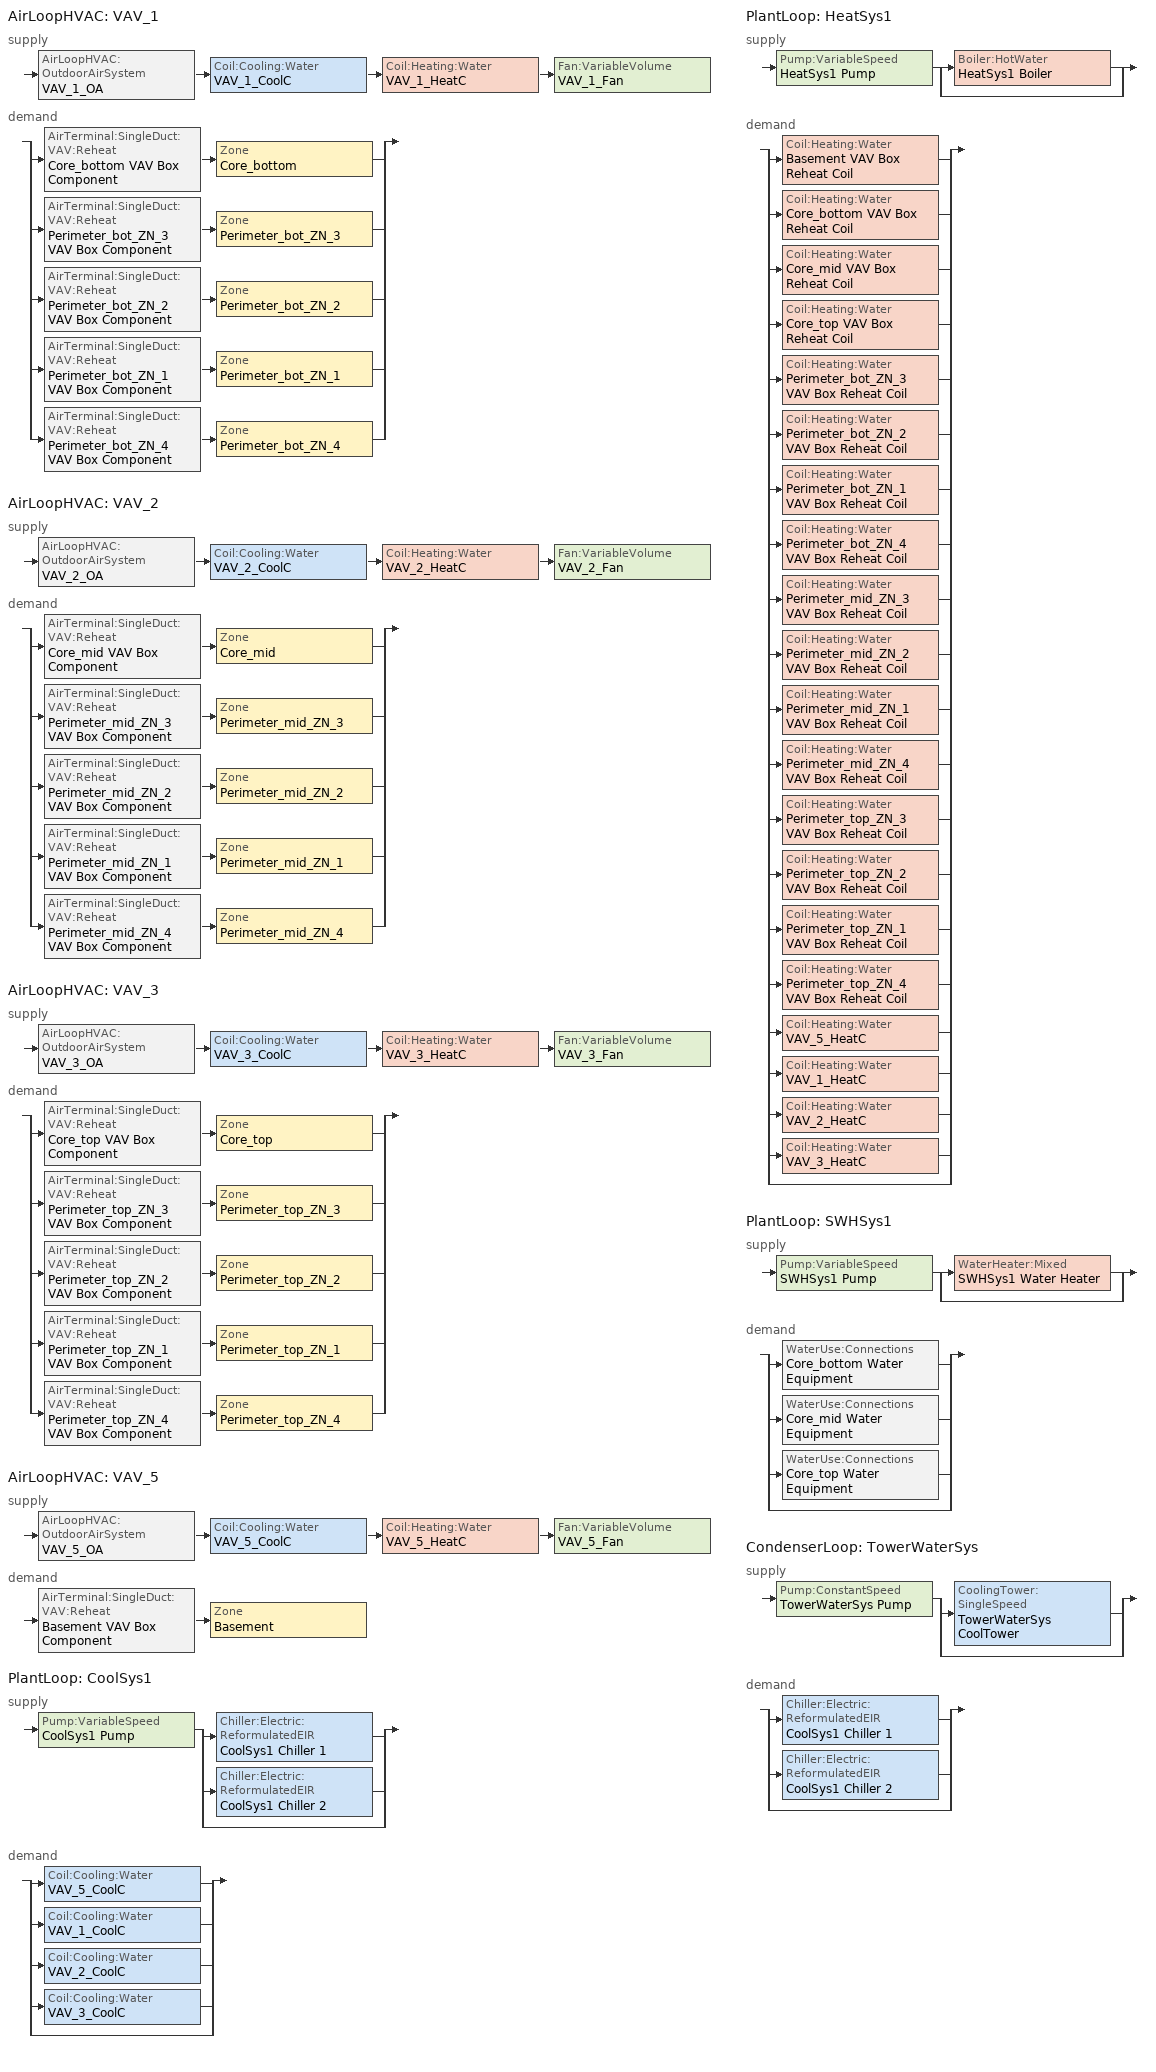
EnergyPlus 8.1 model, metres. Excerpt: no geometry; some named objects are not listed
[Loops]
AirLoopHVAC 'VAV_1'
 supply: AirLoopHVAC:OutdoorAirSystem 'VAV_1_OA' > Coil:Cooling:Water 'VAV_1_CoolC' > Coil:Heating:Water 'VAV_1_HeatC' > Fan:VariableVolume 'VAV_1_Fan'
 demand: split
  | AirTerminal:SingleDuct:VAV:Reheat 'Core_bottom VAV Box Component' > Zone 'Core_bottom'
  | AirTerminal:SingleDuct:VAV:Reheat 'Perimeter_bot_ZN_3 VAV Box Component' > Zone 'Perimeter_bot_ZN_3'
  | AirTerminal:SingleDuct:VAV:Reheat 'Perimeter_bot_ZN_2 VAV Box Component' > Zone 'Perimeter_bot_ZN_2'
  | AirTerminal:SingleDuct:VAV:Reheat 'Perimeter_bot_ZN_1 VAV Box Component' > Zone 'Perimeter_bot_ZN_1'
  | AirTerminal:SingleDuct:VAV:Reheat 'Perimeter_bot_ZN_4 VAV Box Component' > Zone 'Perimeter_bot_ZN_4'
AirLoopHVAC 'VAV_2'
 supply: AirLoopHVAC:OutdoorAirSystem 'VAV_2_OA' > Coil:Cooling:Water 'VAV_2_CoolC' > Coil:Heating:Water 'VAV_2_HeatC' > Fan:VariableVolume 'VAV_2_Fan'
 demand: split
  | AirTerminal:SingleDuct:VAV:Reheat 'Core_mid VAV Box Component' > Zone 'Core_mid'
  | AirTerminal:SingleDuct:VAV:Reheat 'Perimeter_mid_ZN_3 VAV Box Component' > Zone 'Perimeter_mid_ZN_3'
  | AirTerminal:SingleDuct:VAV:Reheat 'Perimeter_mid_ZN_2 VAV Box Component' > Zone 'Perimeter_mid_ZN_2'
  | AirTerminal:SingleDuct:VAV:Reheat 'Perimeter_mid_ZN_1 VAV Box Component' > Zone 'Perimeter_mid_ZN_1'
  | AirTerminal:SingleDuct:VAV:Reheat 'Perimeter_mid_ZN_4 VAV Box Component' > Zone 'Perimeter_mid_ZN_4'
AirLoopHVAC 'VAV_3'
 supply: AirLoopHVAC:OutdoorAirSystem 'VAV_3_OA' > Coil:Cooling:Water 'VAV_3_CoolC' > Coil:Heating:Water 'VAV_3_HeatC' > Fan:VariableVolume 'VAV_3_Fan'
 demand: split
  | AirTerminal:SingleDuct:VAV:Reheat 'Core_top VAV Box Component' > Zone 'Core_top'
  | AirTerminal:SingleDuct:VAV:Reheat 'Perimeter_top_ZN_3 VAV Box Component' > Zone 'Perimeter_top_ZN_3'
  | AirTerminal:SingleDuct:VAV:Reheat 'Perimeter_top_ZN_2 VAV Box Component' > Zone 'Perimeter_top_ZN_2'
  | AirTerminal:SingleDuct:VAV:Reheat 'Perimeter_top_ZN_1 VAV Box Component' > Zone 'Perimeter_top_ZN_1'
  | AirTerminal:SingleDuct:VAV:Reheat 'Perimeter_top_ZN_4 VAV Box Component' > Zone 'Perimeter_top_ZN_4'
AirLoopHVAC 'VAV_5'
 supply: AirLoopHVAC:OutdoorAirSystem 'VAV_5_OA' > Coil:Cooling:Water 'VAV_5_CoolC' > Coil:Heating:Water 'VAV_5_HeatC' > Fan:VariableVolume 'VAV_5_Fan'
 demand: AirTerminal:SingleDuct:VAV:Reheat 'Basement VAV Box Component' > Zone 'Basement'
PlantLoop 'CoolSys1'
 supply: Pump:VariableSpeed 'CoolSys1 Pump' > split
  | Chiller:Electric:ReformulatedEIR 'CoolSys1 Chiller 1'
  | Chiller:Electric:ReformulatedEIR 'CoolSys1 Chiller 2'
  | bypass
 demand: split
  | Coil:Cooling:Water 'VAV_5_CoolC'
  | Coil:Cooling:Water 'VAV_1_CoolC'
  | Coil:Cooling:Water 'VAV_2_CoolC'
  | Coil:Cooling:Water 'VAV_3_CoolC'
  | bypass
PlantLoop 'HeatSys1'
 supply: Pump:VariableSpeed 'HeatSys1 Pump' > split
  | Boiler:HotWater 'HeatSys1 Boiler'
  | bypass
 demand: split
  | Coil:Heating:Water 'Basement VAV Box Reheat Coil'
  | Coil:Heating:Water 'Core_bottom VAV Box Reheat Coil'
  | Coil:Heating:Water 'Core_mid VAV Box Reheat Coil'
  | Coil:Heating:Water 'Core_top VAV Box Reheat Coil'
  | Coil:Heating:Water 'Perimeter_bot_ZN_3 VAV Box Reheat Coil'
  | Coil:Heating:Water 'Perimeter_bot_ZN_2 VAV Box Reheat Coil'
  | Coil:Heating:Water 'Perimeter_bot_ZN_1 VAV Box Reheat Coil'
  | Coil:Heating:Water 'Perimeter_bot_ZN_4 VAV Box Reheat Coil'
  | Coil:Heating:Water 'Perimeter_mid_ZN_3 VAV Box Reheat Coil'
  | Coil:Heating:Water 'Perimeter_mid_ZN_2 VAV Box Reheat Coil'
  | Coil:Heating:Water 'Perimeter_mid_ZN_1 VAV Box Reheat Coil'
  | Coil:Heating:Water 'Perimeter_mid_ZN_4 VAV Box Reheat Coil'
  | Coil:Heating:Water 'Perimeter_top_ZN_3 VAV Box Reheat Coil'
  | Coil:Heating:Water 'Perimeter_top_ZN_2 VAV Box Reheat Coil'
  | Coil:Heating:Water 'Perimeter_top_ZN_1 VAV Box Reheat Coil'
  | Coil:Heating:Water 'Perimeter_top_ZN_4 VAV Box Reheat Coil'
  | Coil:Heating:Water 'VAV_5_HeatC'
  | Coil:Heating:Water 'VAV_1_HeatC'
  | Coil:Heating:Water 'VAV_2_HeatC'
  | Coil:Heating:Water 'VAV_3_HeatC'
  | bypass
PlantLoop 'SWHSys1'
 supply: Pump:VariableSpeed 'SWHSys1 Pump' > split
  | WaterHeater:Mixed 'SWHSys1 Water Heater'
  | bypass
 demand: split
  | WaterUse:Connections 'Core_bottom Water Equipment'
  | WaterUse:Connections 'Core_mid Water Equipment'
  | WaterUse:Connections 'Core_top Water Equipment'
  | bypass
CondenserLoop 'TowerWaterSys'
 supply: Pump:ConstantSpeed 'TowerWaterSys Pump' > split
  | CoolingTower:SingleSpeed 'TowerWaterSys CoolTower'
  | bypass
 demand: split
  | Chiller:Electric:ReformulatedEIR 'CoolSys1 Chiller 1'
  | Chiller:Electric:ReformulatedEIR 'CoolSys1 Chiller 2'
  | bypass
[Fan:VariableVolume] Availability Schedule=HVACOperationSchd; Maximum Flow Rate {m3/s}=AUTOSIZE; Fan Power Minimum Flow Rate Input Method=FixedFlowRate; Fan Power Minimum Air Flow Rate {m3/s}=0; Motor In Airstream Fraction=1; Fan Power Coefficient 1=0.0407599; Fan Power Coefficient 2=0.088045; Fan Power Coefficient 3=-0.0729261; Fan Power Coefficient 4=0.94374; Fan Power Coefficient 5=0
Name | Fan Efficiency | Pressure Rise {Pa} | Motor Efficiency
VAV_1_Fan; VAV_3_Fan | 0.6045 | 1017.592 | 0.93
VAV_2_Fan | 0.6175 | 1017.592 | 0.95
VAV_5_Fan | 0.5915 | 1109.648 | 0.91
[Coil:Heating:Water] Availability Schedule=ALWAYS_ON; U-Factor Times Area Value {W/K}=AUTOSIZE; Maximum Water Flow Rate {m3/s}=AUTOSIZE; Performance Input Method=UFactorTimesAreaAndDesignWaterFlowRate; Rated Capacity {W}=AUTOSIZE; Rated Inlet Water Temperature {C}=82.2; Rated Inlet Air Temperature {C}=16.6; Rated Outlet Water Temperature {C}=71.1; Rated Outlet Air Temperature {C}=32.2
Basement VAV Box Reheat Coil; Core_bottom VAV Box Reheat Coil; Core_mid VAV Box Reheat Coil; Core_top VAV Box Reheat Coil; Perimeter_bot_ZN_1 VAV Box Reheat Coil; Perimeter_bot_ZN_2 VAV Box Reheat Coil; Perimeter_bot_ZN_3 VAV Box Reheat Coil; Perimeter_bot_ZN_4 VAV Box Reheat Coil; Perimeter_mid_ZN_1 VAV Box Reheat Coil; Perimeter_mid_ZN_2 VAV Box Reheat Coil; Perimeter_mid_ZN_3 VAV Box Reheat Coil; Perimeter_mid_ZN_4 VAV Box Reheat Coil; Perimeter_top_ZN_1 VAV Box Reheat Coil; Perimeter_top_ZN_2 VAV Box Reheat Coil; Perimeter_top_ZN_3 VAV Box Reheat Coil; Perimeter_top_ZN_4 VAV Box Reheat Coil; VAV_1_HeatC; VAV_2_HeatC; VAV_3_HeatC; VAV_5_HeatC
[Coil:Cooling:Water] Availability Schedule=ALWAYS_ON; Design Water Flow Rate {m3/s}=AUTOSIZE; Design Air Flow Rate {m3/s}=AUTOSIZE; Design Inlet Water Temperature {C}=AUTOSIZE; Design Inlet Air Temperature {C}=AUTOSIZE; Design Outlet Air Temperature {C}=AUTOSIZE; Design Inlet Air Humidity Ratio {kgWater/kgDryAir}=AUTOSIZE; Design Outlet Air Humidity Ratio {kgWater/kgDryAir}=AUTOSIZE; Type of Analysis=SimpleAnalysis; Heat Exchanger Configuration=CrossFlow
VAV_3_CoolC; VAV_2_CoolC; VAV_1_CoolC; VAV_5_CoolC
[AirTerminal:SingleDuct:VAV:Reheat] Availability Schedule=ALWAYS_ON; Maximum Air Flow Rate {m3/s}=AUTOSIZE; Zone Minimum Air Flow Input Method=Constant; Constant Minimum Air Flow Fraction=0.3; Maximum Hot Water or Steam Flow Rate {m3/s}=AUTOSIZE; Minimum Hot Water or Steam Flow Rate {m3/s}=0; Convergence Tolerance=0.001; Damper Heating Action=NORMAL; Maximum Flow per Zone Floor Area During Reheat {m3/s-m2}=AUTOCALCULATE; Maximum Flow Fraction During Reheat=AUTOCALCULATE
Name | Reheat Coil
Basement VAV Box Component | Basement VAV Box Reheat Coil
Core_bottom VAV Box Component | Core_bottom VAV Box Reheat Coil
Core_mid VAV Box Component | Core_mid VAV Box Reheat Coil
Core_top VAV Box Component | Core_top VAV Box Reheat Coil
Perimeter_bot_ZN_1 VAV Box Component | Perimeter_bot_ZN_1 VAV Box Reheat Coil
Perimeter_bot_ZN_2 VAV Box Component | Perimeter_bot_ZN_2 VAV Box Reheat Coil
Perimeter_bot_ZN_3 VAV Box Component | Perimeter_bot_ZN_3 VAV Box Reheat Coil
Perimeter_bot_ZN_4 VAV Box Component | Perimeter_bot_ZN_4 VAV Box Reheat Coil
Perimeter_mid_ZN_1 VAV Box Component | Perimeter_mid_ZN_1 VAV Box Reheat Coil
Perimeter_mid_ZN_2 VAV Box Component | Perimeter_mid_ZN_2 VAV Box Reheat Coil
Perimeter_mid_ZN_3 VAV Box Component | Perimeter_mid_ZN_3 VAV Box Reheat Coil
Perimeter_mid_ZN_4 VAV Box Component | Perimeter_mid_ZN_4 VAV Box Reheat Coil
Perimeter_top_ZN_1 VAV Box Component | Perimeter_top_ZN_1 VAV Box Reheat Coil
Perimeter_top_ZN_2 VAV Box Component | Perimeter_top_ZN_2 VAV Box Reheat Coil
Perimeter_top_ZN_3 VAV Box Component | Perimeter_top_ZN_3 VAV Box Reheat Coil
Perimeter_top_ZN_4 VAV Box Component | Perimeter_top_ZN_4 VAV Box Reheat Coil
[Zone equipment]
Basement: Basement VAV Box Component
Core_bottom: Core_bottom VAV Box Component
Core_mid: Core_mid VAV Box Component
Core_top: Core_top VAV Box Component
Perimeter_bot_ZN_1: Perimeter_bot_ZN_1 VAV Box Component
Perimeter_bot_ZN_2: Perimeter_bot_ZN_2 VAV Box Component
Perimeter_bot_ZN_3: Perimeter_bot_ZN_3 VAV Box Component
Perimeter_bot_ZN_4: Perimeter_bot_ZN_4 VAV Box Component
Perimeter_mid_ZN_1: Perimeter_mid_ZN_1 VAV Box Component
Perimeter_mid_ZN_2: Perimeter_mid_ZN_2 VAV Box Component
Perimeter_mid_ZN_3: Perimeter_mid_ZN_3 VAV Box Component
Perimeter_mid_ZN_4: Perimeter_mid_ZN_4 VAV Box Component
Perimeter_top_ZN_1: Perimeter_top_ZN_1 VAV Box Component
Perimeter_top_ZN_2: Perimeter_top_ZN_2 VAV Box Component
Perimeter_top_ZN_3: Perimeter_top_ZN_3 VAV Box Component
Perimeter_top_ZN_4: Perimeter_top_ZN_4 VAV Box Component
[Sizing:Zone] Zone Cooling Design Supply Air Temperature Input Method=SupplyAirTemperature; Zone Cooling Design Supply Air Temperature {C}=12.8; Zone Heating Design Supply Air Temperature Input Method=SupplyAirTemperature; Zone Heating Design Supply Air Temperature {C}=50; Zone Cooling Design Supply Air Humidity Ratio {kgWater/kgDryAir}=0.0085; Zone Heating Design Supply Air Humidity Ratio {kgWater/kgDryAir}=0.008; Cooling Design Air Flow Method=DesignDay; Heating Design Air Flow Method=DesignDay
Name | Design Specification Outdoor Air Object
Basement | SZ DSOA Basement
Core_bottom | SZ DSOA Core_bottom
Core_mid | SZ DSOA Core_mid
Core_top | SZ DSOA Core_top
Perimeter_bot_ZN_1 | SZ DSOA Perimeter_bot_ZN_1
Perimeter_bot_ZN_2 | SZ DSOA Perimeter_bot_ZN_2
Perimeter_bot_ZN_3 | SZ DSOA Perimeter_bot_ZN_3
Perimeter_bot_ZN_4 | SZ DSOA Perimeter_bot_ZN_4
Perimeter_mid_ZN_1 | SZ DSOA Perimeter_mid_ZN_1
Perimeter_mid_ZN_2 | SZ DSOA Perimeter_mid_ZN_2
Perimeter_mid_ZN_3 | SZ DSOA Perimeter_mid_ZN_3
Perimeter_mid_ZN_4 | SZ DSOA Perimeter_mid_ZN_4
Perimeter_top_ZN_1 | SZ DSOA Perimeter_top_ZN_1
Perimeter_top_ZN_2 | SZ DSOA Perimeter_top_ZN_2
Perimeter_top_ZN_3 | SZ DSOA Perimeter_top_ZN_3
Perimeter_top_ZN_4 | SZ DSOA Perimeter_top_ZN_4
[DesignSpecification:OutdoorAir] Outdoor Air Method=Flow/Person; Outdoor Air Flow per Person {m3/s-person}=0.0125
SZ DSOA Basement; SZ DSOA Core_bottom; SZ DSOA Core_mid; SZ DSOA Core_top; SZ DSOA Perimeter_bot_ZN_1; SZ DSOA Perimeter_bot_ZN_2; SZ DSOA Perimeter_bot_ZN_3; SZ DSOA Perimeter_bot_ZN_4; SZ DSOA Perimeter_mid_ZN_1; SZ DSOA Perimeter_mid_ZN_2; SZ DSOA Perimeter_mid_ZN_3; SZ DSOA Perimeter_mid_ZN_4; SZ DSOA Perimeter_top_ZN_1; SZ DSOA Perimeter_top_ZN_2; SZ DSOA Perimeter_top_ZN_3; SZ DSOA Perimeter_top_ZN_4
[ZoneControl:Thermostat] Control Type Schedule=Dual Zone Control Type Sched
Name | Zone or ZoneList | Control 1
Basement Thermostat | Basement | Basement DualSPSched
Core_bottom Thermostat | Core_bottom | Core_bottom DualSPSched
Core_mid Thermostat | Core_mid | Core_mid DualSPSched
Core_top Thermostat | Core_top | Core_top DualSPSched
Perimeter_bot_ZN_1 Thermostat | Perimeter_bot_ZN_1 | Perimeter_bot_ZN_1 DualSPSched
Perimeter_bot_ZN_2 Thermostat | Perimeter_bot_ZN_2 | Perimeter_bot_ZN_2 DualSPSched
Perimeter_bot_ZN_3 Thermostat | Perimeter_bot_ZN_3 | Perimeter_bot_ZN_3 DualSPSched
Perimeter_bot_ZN_4 Thermostat | Perimeter_bot_ZN_4 | Perimeter_bot_ZN_4 DualSPSched
Perimeter_mid_ZN_1 Thermostat | Perimeter_mid_ZN_1 | Perimeter_mid_ZN_1 DualSPSched
Perimeter_mid_ZN_2 Thermostat | Perimeter_mid_ZN_2 | Perimeter_mid_ZN_2 DualSPSched
Perimeter_mid_ZN_3 Thermostat | Perimeter_mid_ZN_3 | Perimeter_mid_ZN_3 DualSPSched
Perimeter_mid_ZN_4 Thermostat | Perimeter_mid_ZN_4 | Perimeter_mid_ZN_4 DualSPSched
Perimeter_top_ZN_1 Thermostat | Perimeter_top_ZN_1 | Perimeter_top_ZN_1 DualSPSched
Perimeter_top_ZN_2 Thermostat | Perimeter_top_ZN_2 | Perimeter_top_ZN_2 DualSPSched
Perimeter_top_ZN_3 Thermostat | Perimeter_top_ZN_3 | Perimeter_top_ZN_3 DualSPSched
Perimeter_top_ZN_4 Thermostat | Perimeter_top_ZN_4 | Perimeter_top_ZN_4 DualSPSched
[ThermostatSetpoint:DualSetpoint] Heating Setpoint Temperature Schedule=HTGSETP_SCH; Cooling Setpoint Temperature Schedule=CLGSETP_SCH
Basement DualSPSched; Core_bottom DualSPSched; Core_mid DualSPSched; Core_top DualSPSched; Perimeter_bot_ZN_1 DualSPSched; Perimeter_bot_ZN_2 DualSPSched; Perimeter_bot_ZN_3 DualSPSched; Perimeter_bot_ZN_4 DualSPSched; Perimeter_mid_ZN_1 DualSPSched; Perimeter_mid_ZN_2 DualSPSched; Perimeter_mid_ZN_3 DualSPSched; Perimeter_mid_ZN_4 DualSPSched; Perimeter_top_ZN_1 DualSPSched; Perimeter_top_ZN_2 DualSPSched; Perimeter_top_ZN_3 DualSPSched; Perimeter_top_ZN_4 DualSPSched
[Sizing:System] Type of Load to Size On=Sensible; Design Outdoor Air Flow Rate {m3/s}=AUTOSIZE; Minimum System Air Flow Ratio=0.3; Preheat Design Temperature {C}=7; Preheat Design Humidity Ratio {kgWater/kgDryAir}=0.008; Precool Design Temperature {C}=12.8; Precool Design Humidity Ratio {kgWater/kgDryAir}=0.008; Central Cooling Design Supply Air Temperature {C}=12.8; Central Heating Design Supply Air Temperature {C}=16.7; Sizing Option=NonCoincident; 100% Outdoor Air in Cooling=No; 100% Outdoor Air in Heating=No; Central Cooling Design Supply Air Humidity Ratio {kgWater/kgDryAir}=0.0085; Central Heating Design Supply Air Humidity Ratio {kgWater/kgDryAir}=0.008; Cooling Design Air Flow Method=DesignDay; Heating Design Air Flow Method=DesignDay
VAV_1; VAV_2; VAV_3; VAV_5
[Controller:OutdoorAir] Minimum Outdoor Air Flow Rate {m3/s}=AUTOSIZE; Maximum Outdoor Air Flow Rate {m3/s}=AUTOSIZE; Economizer Control Type=DifferentialDryBulb; Economizer Control Action Type=ModulateFlow; Economizer Maximum Limit Dry-Bulb Temperature {C}=28; Economizer Maximum Limit Enthalpy {J/kg}=64000; Economizer Minimum Limit Dry-Bulb Temperature {C}=-100; Lockout Type=NoLockout; Minimum Limit Type=FixedMinimum; Minimum Outdoor Air Schedule=MinOA_MotorizedDamper_Sched
VAV_1_OA_Controller; VAV_2_OA_Controller; VAV_3_OA_Controller; VAV_5_OA_Controller
[SetpointManager:Scheduled] Control Variable=Temperature
Name | Schedule | Setpoint Node or NodeList
VAV_1 SAT setpoint | Seasonal-Reset-Supply-Air-Temp-Sch | VAV_1 Supply Equipment Outlet Node
VAV_2 SAT setpoint | Seasonal-Reset-Supply-Air-Temp-Sch | VAV_2 Supply Equipment Outlet Node
VAV_3 SAT setpoint | Seasonal-Reset-Supply-Air-Temp-Sch | VAV_3 Supply Equipment Outlet Node
VAV_5 SAT setpoint | Seasonal-Reset-Supply-Air-Temp-Sch | VAV_5 Supply Equipment Outlet Node
HeatSys1 Boiler Setpoint Manager | HW-Loop-Temp-Schedule | HeatSys1 Supply Equipment Outlet Node
CoolSys1 Chiller 1 Setpoint Manager | CW-Loop-Temp-Schedule | CoolSys1 Supply Equipment Outlet Node 1
CoolSys1 Chiller 2 Setpoint Manager | CW-Loop-Temp-Schedule | CoolSys1 Supply Equipment Outlet Node 2
CoolSys1 Loop Setpoint Manager | CW-Loop-Temp-Schedule | CoolSys1 Supply Outlet Node
HeatSys1 Loop Setpoint Manager | HW-Loop-Temp-Schedule | HeatSys1 Supply Outlet Node
SWHSys1 Loop Setpoint Manager | SWHSys1-Loop-Temp-Schedule | SWHSys1 Supply Outlet Node
[AirLoopHVAC] Design Supply Air Flow Rate {m3/s}=AUTOSIZE
VAV_1; VAV_2; VAV_3; VAV_5
[SetpointManager:MixedAir] Control Variable=Temperature
Name | Setpoint Node or NodeList
VAV_1_CoolC SAT Manager | VAV_1_CoolC-VAV_1_HeatCNode
VAV_1_HeatC SAT Manager | VAV_1_HeatC-VAV_1_FanNode
VAV_1_OAMixed Air Temp Manager | VAV_1_OA-VAV_1_CoolCNode
VAV_2_CoolC SAT Manager | VAV_2_CoolC-VAV_2_HeatCNode
VAV_2_HeatC SAT Manager | VAV_2_HeatC-VAV_2_FanNode
VAV_2_OAMixed Air Temp Manager | VAV_2_OA-VAV_2_CoolCNode
VAV_3_CoolC SAT Manager | VAV_3_CoolC-VAV_3_HeatCNode
VAV_3_HeatC SAT Manager | VAV_3_HeatC-VAV_3_FanNode
VAV_3_OAMixed Air Temp Manager | VAV_3_OA-VAV_3_CoolCNode
VAV_5_CoolC SAT Manager | VAV_5_CoolC-VAV_5_HeatCNode
VAV_5_HeatC SAT Manager | VAV_5_HeatC-VAV_5_FanNode
VAV_5_OAMixed Air Temp Manager | VAV_5_OA-VAV_5_CoolCNode
[Boiler:HotWater]
HeatSys1 Boiler: Fuel Type=NATURALGAS; Nominal Capacity {W}=AUTOSIZE; Nominal Thermal Efficiency=0.78; Efficiency Curve Temperature Evaluation Variable=LeavingBoiler; Design Water Outlet Temperature {C}=82.2; Design Water Flow Rate {m3/s}=AUTOSIZE; Minimum Part Load Ratio=0; Maximum Part Load Ratio=1.2; Optimum Part Load Ratio=1; Water Outlet Upper Temperature Limit {C}=95; Boiler Flow Mode=LeavingSetpointModulated; Parasitic Electric Load {W}=0; Sizing Factor=1
[Chiller:Electric:ReformulatedEIR] Reference Capacity {W}=AUTOSIZE; Reference COP {W/W}=5.5; Reference Leaving Chilled Water Temperature {C}=6.67; Reference Leaving Condenser Water Temperature {C}=35; Reference Chilled Water Flow Rate {m3/s}=AutoSize; Reference Condenser Water Flow Rate {m3/s}=AutoSize; Cooling Capacity Function of Temperature Curve=WC Screw Default 90.1-2004 Cap_fT; Electric Input to Cooling Output Ratio Function of Temperature Curve=WC Screw Default 90.1-2004 EIR_fT; Electric Input to Cooling Output Ratio Function of Part Load Ratio Curve=ReformEIRChiller Carrier 19XR 1259kW/6.26COP/Vanes EIRFPLR; Minimum Part Load Ratio=0.1; Maximum Part Load Ratio=1; Optimum Part Load Ratio=1; Minimum Unloading Ratio=0.2; Fraction of Compressor Electric Consumption Rejected by Condenser=1; Leaving Chilled Water Lower Temperature Limit {C}=2; Chiller Flow Mode Type=LeavingSetpointModulated; Sizing Factor=0.5
CoolSys1 Chiller 1; CoolSys1 Chiller 2
[CoolingTower:SingleSpeed]
TowerWaterSys CoolTower: Design Water Flow Rate {m3/s}=AUTOSIZE; Design Air Flow Rate {m3/s}=AUTOSIZE; Design Fan Power {W}=AUTOSIZE; Design U-Factor Times Area Value {W/K}=AUTOSIZE; Free Convection Air Flow Rate {m3/s}=autocalculate; Free Convection U-Factor Times Area Value {W/K}=autocalculate; Performance Input Method=UFactorTimesAreaAndDesignWaterFlowRate; Evaporation Loss Mode=SaturatedExit; Drift Loss Percent {percent}=0.008; Blowdown Calculation Mode=ConcentrationRatio; Blowdown Concentration Ratio=3; Capacity Control=FanCycling; Sizing Factor=1
[Pump:VariableSpeed] Rated Flow Rate {m3/s}=AUTOSIZE; Rated Pump Head {Pa}=179352; Rated Power Consumption {W}=AUTOSIZE; Fraction of Motor Inefficiencies to Fluid Stream=0; Coefficient 1 of the Part Load Performance Curve=0; Coefficient 2 of the Part Load Performance Curve=1; Coefficient 3 of the Part Load Performance Curve=0; Coefficient 4 of the Part Load Performance Curve=0; Minimum Flow Rate {m3/s}=0; Pump Control Type=Intermittent
Name | Motor Efficiency
CoolSys1 Pump | 0.9
HeatSys1 Pump | 0.875
SWHSys1 Pump | 0.85
[Pump:ConstantSpeed]
TowerWaterSys Pump: Rated Flow Rate {m3/s}=AUTOSIZE; Rated Pump Head {Pa}=179352; Rated Power Consumption {W}=AUTOSIZE; Motor Efficiency=0.87; Fraction of Motor Inefficiencies to Fluid Stream=0; Pump Control Type=Intermittent
[PlantEquipmentList]
CoolSys1 Equipment List: CoolSys1 Chiller 1, CoolSys1 Chiller 2
HeatSys1 Equipment List: HeatSys1 Boiler
SWHSys1 Equipment List: SWHSys1 Water Heater
[CondenserEquipmentList]
TowerWaterSys Equipment List: TowerWaterSys CoolTower
[Sizing:Plant]
Name | Loop Type | Design Loop Exit Temperature {C} | Loop Design Temperature Difference {deltaC}
CoolSys1 | Cooling | 6.67 | 6.67
HeatSys1 | Heating | 82.2 | 11.1
TowerWaterSys | CONDENSER | 29.4 | 5.6
SWHSys1 | Heating | 60 | 5
[Controller:WaterCoil] Control Variable=Temperature; Actuator Variable=Flow; Maximum Actuated Flow {m3/s}=AUTOSIZE; Minimum Actuated Flow {m3/s}=0
Name | Action | Controller Convergence Tolerance {deltaC}
VAV_1_CoolC_Controller; VAV_2_CoolC_Controller; VAV_3_CoolC_Controller; VAV_5_CoolC_Controller | Reverse
VAV_1_HeatC_Controller; VAV_2_HeatC_Controller; VAV_3_HeatC_Controller; VAV_5_HeatC_Controller | Normal | 0.0001
[PlantEquipmentOperationSchemes] Control Scheme 1 Schedule=ALWAYS_ON
Name | Control Scheme 1
CoolSys1 Loop Operation Scheme List | CoolSys1 Operation Scheme
HeatSys1 Loop Operation Scheme List | HeatSys1 Operation Scheme
SWHSys1 Loop Operation Scheme List | SWHSys1 Operation Scheme
[CondenserEquipmentOperationSchemes]
TowerWaterSys Loop Operation Scheme List: Control Scheme 1=TowerWaterSys Operation Scheme; Control Scheme 1 Schedule=ALWAYS_ON
[PlantEquipmentOperation:HeatingLoad] Load Range 1 Lower Limit {W}=0; Load Range 1 Upper Limit {W}=1000000000000000
Name | Range 1 Equipment List
HeatSys1 Operation Scheme | HeatSys1 Equipment List
SWHSys1 Operation Scheme | SWHSys1 Equipment List
[PlantEquipmentOperation:CoolingLoad] Load Range 1 Lower Limit {W}=0
Name | Load Range 1 Upper Limit {W} | Range 1 Equipment List
CoolSys1 Operation Scheme | 100000000000000 | CoolSys1 Equipment List
TowerWaterSys Operation Scheme | 1000000000000 | TowerWaterSys Equipment List
[PlantLoop] Fluid Type=Water; Maximum Loop Flow Rate {m3/s}=AUTOSIZE; Minimum Loop Flow Rate {m3/s}=0; Plant Loop Volume {m3}=AUTOSIZE
Name | Plant Equipment Operation Scheme | Maximum Loop Temperature {C} | Minimum Loop Temperature {C} | Load Distribution Scheme
CoolSys1 | CoolSys1 Loop Operation Scheme List | 98 | 1 | Uniform
HeatSys1 | HeatSys1 Loop Operation Scheme List | 100 | 10 | Optimal
SWHSys1 | SWHSys1 Loop Operation Scheme List | 60 | 10 | Optimal
[CondenserLoop]
TowerWaterSys: Fluid Type=Water; Condenser Equipment Operation Scheme=TowerWaterSys Loop Operation Scheme List; Maximum Loop Temperature {C}=80; Minimum Loop Temperature {C}=5; Maximum Loop Flow Rate {m3/s}=AUTOSIZE; Minimum Loop Flow Rate {m3/s}=0; Condenser Loop Volume {m3}=AUTOSIZE; Load Distribution Scheme=Sequential
[SetpointManager:FollowOutdoorAirTemperature]
MyCondenserControl: Control Variable=Temperature; Reference Temperature Type=OutdoorAirWetBulb; Offset Temperature Difference {deltaC}=0; Maximum Setpoint Temperature {C}=80; Minimum Setpoint Temperature {C}=5; Setpoint Node or NodeList=TowerWaterSys Supply Outlet Node
[WaterHeater:Mixed]
SWHSys1 Water Heater: Tank Volume {m3}=0.7571; Setpoint Temperature Schedule=SWHSys1 Water Heater Setpoint Temperature Schedule Name; Deadband Temperature Difference {deltaC}=2; Maximum Temperature Limit {C}=82.2222; Heater Control Type=Cycle; Heater Maximum Capacity {W}=845000; Heater Fuel Type=NATURALGAS; Heater Thermal Efficiency=0.8; Off Cycle Parasitic Fuel Consumption Rate {W}=20; Off Cycle Parasitic Fuel Type=NATURALGAS; Off Cycle Parasitic Heat Fraction to Tank=0.8; On Cycle Parasitic Fuel Type=NATURALGAS; Ambient Temperature Indicator=SCHEDULE; Ambient Temperature Schedule=SWHSys1 Water Heater Ambient Temperature Schedule Name; Off Cycle Loss Coefficient to Ambient Temperature {W/K}=6; On Cycle Loss Coefficient to Ambient Temperature {W/K}=6; Use Side Effectiveness=1; Source Side Effectiveness=1; Use Side Design Flow Rate {m3/s}=AUTOSIZE; Source Side Design Flow Rate {m3/s}=AUTOSIZE; Indirect Water Heating Recovery Time {hr}=1.5
[WaterUse:Equipment] Peak Flow Rate {m3/s}=2.24e-05; Flow Rate Fraction Schedule=BLDG_SWH_SCH; Target Temperature Schedule=Water Equipment Temp Sched; Hot Water Supply Temperature Schedule=Water Equipment Hot Supply Temp Sched; Sensible Fraction Schedule=Water Equipment Sensible fract sched; Latent Fraction Schedule=Water Equipment Latent fract sched
Name | Zone
Core_bottom Water Equipment | Core_bottom
Core_mid Water Equipment | Core_mid
Core_top Water Equipment | Core_top
[WaterUse:Connections]
Name | Water Use Equipment 1
Core_bottom Water Equipment | Core_bottom Water Equipment
Core_mid Water Equipment | Core_mid Water Equipment
Core_top Water Equipment | Core_top Water Equipment
[ExternalInterface:Schedule]
CW-Loop-Temp-Schedule: Initial value=6.7
[Schedule:Compact]
ALWAYS_ON: Through: 12/31, For: AllDays, Until: 24:00, 1
HTGSETP_SCH: Through: 12/31, For: Weekdays, Until: 06:00, 15.6, Until: 22:00, 21, Until: 24:00, 15.6, For SummerDesignDay, Until: 24:00, 15.6, For: Saturday, Until: 06:00, 15.6, Until: 18:00, 21, Until: 24:00, 15.6, For: WinterDesignDay, Until: 24:00, 21, For: AllOtherDays, Until: 24:00, 15.6
Seasonal-Reset-Supply-Air-Temp-Sch: Through: 12/31, For: AllDays, Until: 24:00, 12.8
MinOA_MotorizedDamper_Sched: Through: 12/31, For: Weekdays SummerDesignDay, Until: 07:00, 0, Until: 22:00, 1, Until: 24:00, 0, For: Saturday WinterDesignDay, Until: 07:00, 0, Until: 18:00, 1, Until: 24:00, 0, For: AllOtherDays, Until: 24:00, 0
Dual Zone Control Type Sched: Through: 12/31, For: AllDays, Until: 24:00, 4
HVACOperationSchd: Through: 12/31, For: Weekdays SummerDesignDay, Until: 06:00, 0, Until: 22:00, 1, Until: 24:00, 0, For: Saturday WinterDesignDay, Until: 06:00, 0, Until: 18:00, 1, Until: 24:00, 0, For: AllOtherDays, Until: 24:00, 0
HW-Loop-Temp-Schedule: Through: 12/31, For: AllDays, Until: 24:00, 82.2
BLDG_SWH_SCH: Through: 12/31, For: Weekdays SummerDesignDay, Until: 05:00, 0.05, Until: 06:00, 0.08, Until: 07:00, 0.07, Until: 08:00, 0.19, Until: 09:00, 0.35, Until: 10:00, 0.38, Until: 11:00, 0.39, Until: 12:00, 0.47, Until: 13:00, 0.57, Until: 14:00, 0.54, Until: 15:00, 0.34, Until: 16:00, 0.33, Until: 17:00, 0.44, Until: 18:00, 0.26, Until: 19:00, 0.21, Until: 20:00, 0.15, Until: 21:00, 0.17, Until: 22:00, 0.08, Until: 24:00, 0.05, For: Saturday WinterDesignDay, Until: 05:00, 0.05, Until: 06:00, 0.08, Until: 07:00, 0.07, Until: 08:00, 0.11, Until: 09:00, 0.15, Until: 10:00, 0.21, Until: 11:00, 0.19, Until: 12:00, 0.23, Until: 13:00, 0.2, Until: 14:00, 0.19, Until: 15:00, 0.15, Until: 16:00, 0.13, Until: 17:00, 0.14, Until: 21:00, 0.07, Until: 22:00, 0.09, Until: 24:00, 0.05, For: AllOtherDays, Until: 05:00, 0.04, Until: 06:00, 0.07, Until: 11:00, 0.04, Until: 13:00, 0.06, Until: 14:00, 0.09, Until: 15:00, 0.06, Until: 21:00, 0.04, Until: 22:00, 0.07, Until: 24:00, 0.04
Water Equipment Latent fract sched: Through: 12/31, For: AllDays, Until: 24:00, 0.05
Water Equipment Sensible fract sched: Through: 12/31, For: AllDays, Until: 24:00, 0.2
SWHSys1 Water Heater Ambient Temperature Schedule Name: Through: 12/31, For: AllDays, Until: 24:00, 22
Water Equipment Temp Sched; Water Equipment Hot Supply Temp Sched: Through: 12/31, For: AllDays, Until: 24:00, 43.3
SWHSys1 Water Heater Setpoint Temperature Schedule Name; SWHSys1-Loop-Temp-Schedule: Through: 12/31, For: AllDays, Until: 24:00, 60
[Curve:Biquadratic] Minimum Value of x=0; Maximum Value of x=20; Minimum Value of y=0; Maximum Value of y=50
Name | Coefficient1 Constant | Coefficient2 x | Coefficient3 x**2 | Coefficient4 y | Coefficient5 y**2 | Coefficient6 x*y
WC Screw Default 90.1-2004 Cap_fT | 0.906115 | 0.0292277 | -0.0003647 | -0.0009709 | -9.05e-05 | 0.0002527
WC Screw Default 90.1-2004 EIR_fT | 0.36171 | -0.0229833 | -0.0009519 | 0.0131889 | 0.0003752 | -0.0007059
[Curve:Bicubic]
ReformEIRChiller Carrier 19XR 1259kW/6.26COP/Vanes EIRFPLR: Coefficient1 Constant=0.0460213; Coefficient2 x=0.0243394; Coefficient3 x**2=6.39453e-05; Coefficient4 y=-0.364856; Coefficient5 y**2=1.85476; Coefficient6 x*y=-0.0280935; Coefficient7 x**3=0; Coefficient8 y**3=-0.482152; Coefficient9 x**2*y=0; Coefficient10 x*y**2=0; Minimum Value of x=14.56; Maximum Value of x=34.97; Minimum Value of y=0.18; Maximum Value of y=1.03; Input Unit Type for X=Temperature; Input Unit Type for Y=Dimensionless; Output Unit Type=Dimensionless
